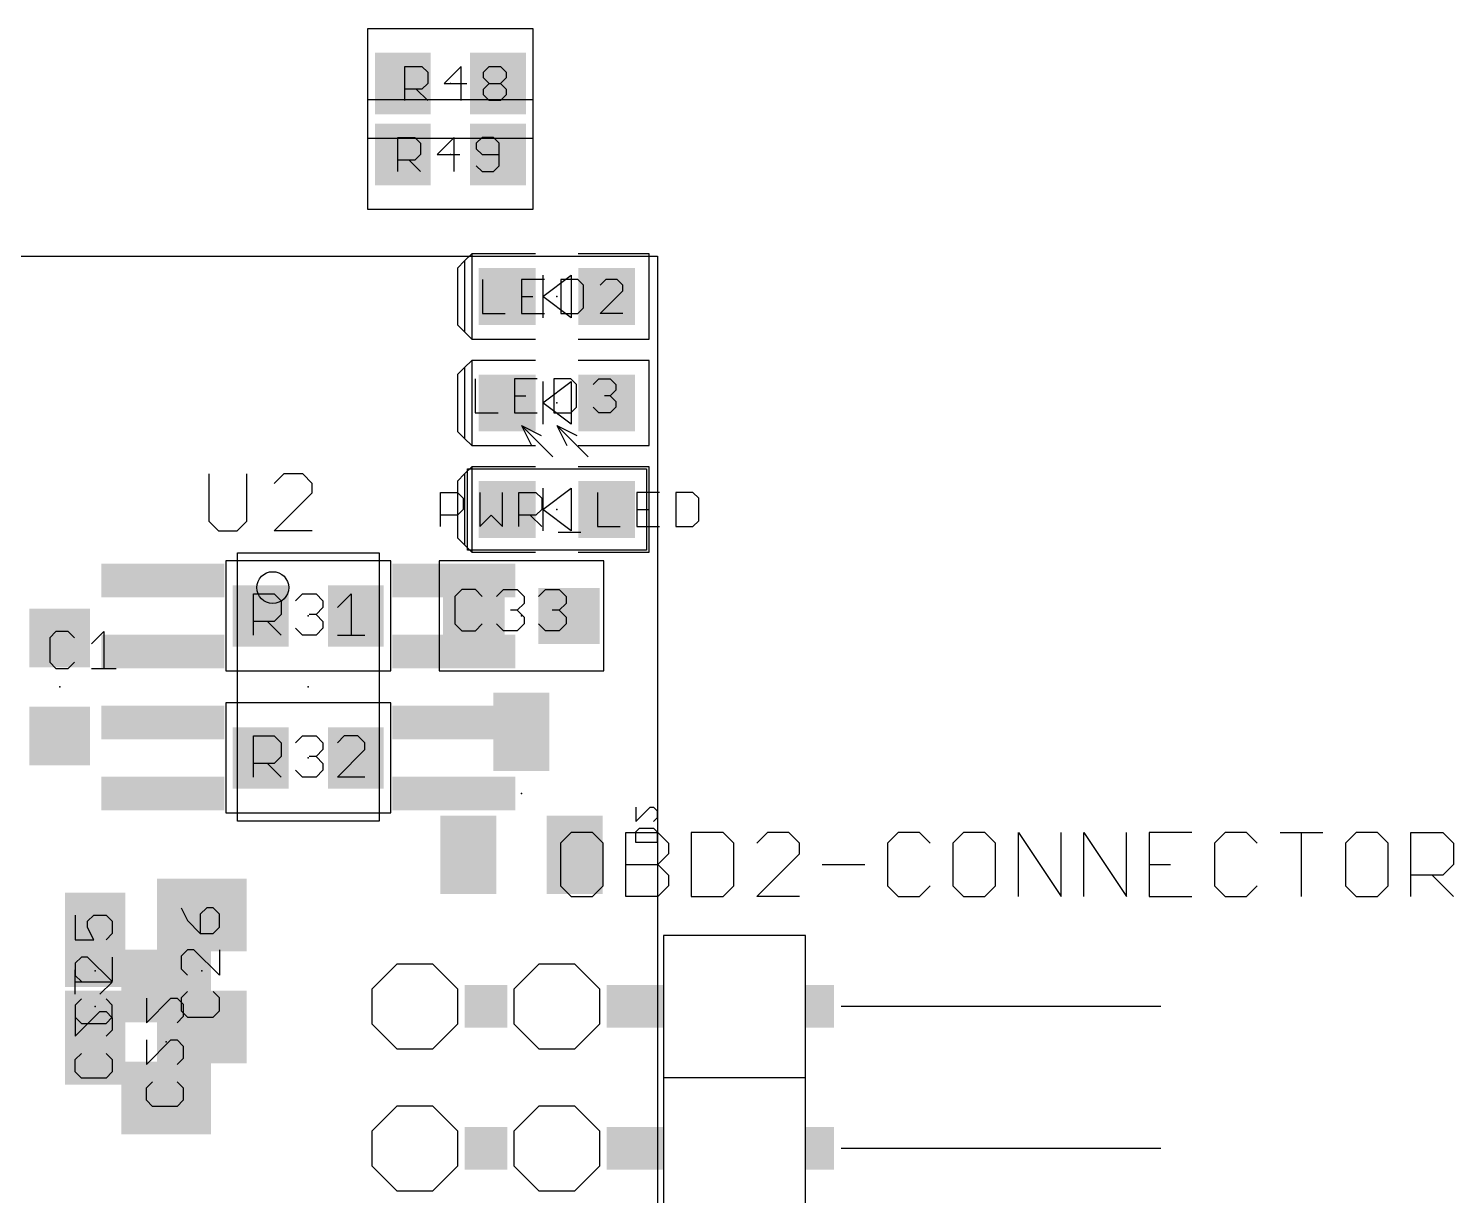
# Model space of a CAD drawing. Extents: x -7.7 to 78.5, y -0.3 to 53.5.
# Drawn here: x 52.15 to 77.62, y 21.38 to 42.26 of the extents above; entities that cross this region are included whole.
import ezdxf

# ---------------------------------------------------------------- set-up
doc = ezdxf.new("R2010")
doc.units = 0
for name, color, linetype in [('1', 22, 'CONTINUOUS'), ('16', 140, 'CONTINUOUS'), ('17', 82, 'CONTINUOUS'), ('20', 253, 'CONTINUOUS'), ('21', 253, 'CONTINUOUS'), ('23', 253, 'CONTINUOUS'), ('24', 53, 'CONTINUOUS'), ('25', 253, 'CONTINUOUS'), ('26', 53, 'CONTINUOUS'), ('39', 22, 'CONTINUOUS'), ('40', 140, 'CONTINUOUS')]:
    doc.layers.add(name, color=color, linetype=linetype)

# ---------------------------------------------------------------- blocks, each defined once
blk = doc.blocks.new('RECT')
blk.add_solid([(-0.5, -0.5), (0.5, -0.5), (-0.5, 0.5), (0.5, 0.5)])
blk = doc.blocks.new('OCTAGONP')
blk.add_lwpolyline([(-0.5, -0.2071), (-0.5, 0.2071), (-0.2071, 0.5), (0.2071, 0.5), (0.5, 0.2071), (0.5, -0.2071), (0.2071, -0.5), (-0.2071, -0.5)], close=True)

msp = doc.modelspace()

# ---------------------------------------------------------------- linework, layer by layer
at = {"layer": '20'}
for p, q in [((0, 38.184), (63.391, 38.184)), ((63.391, 38.184), (63.391, 0))]:
    msp.add_line(p, q, dxfattribs=at)
at = {"layer": '21'}
for p, q in [((60.071, 38.227), (59.944, 38.1)), ((61.214, 38.227), (60.071, 38.227)), ((60.071, 38.227), (60.071, 36.703)), ((63.246, 38.227), (61.976, 38.227)), ((63.246, 36.703), (63.246, 38.227)), ((59.944, 38.1), (59.817, 37.973)), ((59.817, 37.973), (59.817, 36.957)), ((59.944, 38.1), (59.944, 36.83)), ((61.341, 37.846), (61.341, 37.465)), ((61.341, 37.465), (61.849, 37.846)), ((61.849, 37.846), (61.849, 37.084)), ((61.341, 37.465), (61.341, 37.084)), ((61.849, 37.084), (61.341, 37.465)), ((59.817, 36.957), (59.944, 36.83)), ((59.944, 36.83), (60.071, 36.703)), ((60.071, 36.703), (61.214, 36.703)), ((61.976, 36.703), (63.246, 36.703)), ((59.944, 36.195), (59.817, 36.068)), ((60.071, 36.322), (59.944, 36.195)), ((59.944, 36.195), (59.944, 34.925)), ((61.214, 36.322), (60.071, 36.322)), ((60.071, 36.322), (60.071, 34.798)), ((63.246, 36.322), (61.976, 36.322)), ((63.246, 34.798), (63.246, 36.322)), ((59.817, 36.068), (59.817, 35.052)), ((61.341, 35.941), (61.341, 35.56)), ((61.341, 35.56), (61.849, 35.941)), ((61.849, 35.941), (61.849, 35.179)), ((61.341, 35.56), (61.341, 35.179)), ((61.849, 35.179), (61.341, 35.56)), ((59.817, 35.052), (59.944, 34.925)), ((59.944, 34.925), (60.071, 34.798)), ((60.96, 35.1536), (61.5188, 34.5948)), ((60.96, 35.1536), (61.1378, 34.798)), ((60.96, 35.1536), (61.3156, 34.9758)), ((61.595, 35.1536), (62.1538, 34.5948)), ((61.595, 35.1536), (61.7728, 34.798)), ((61.595, 35.1536), (61.9506, 34.9758)), ((60.071, 34.798), (61.214, 34.798)), ((61.976, 34.798), (63.246, 34.798)), ((60.071, 34.417), (59.944, 34.29)), ((61.214, 34.417), (60.071, 34.417)), ((60.071, 34.417), (60.071, 32.893)), ((63.246, 34.417), (61.976, 34.417)), ((63.246, 32.893), (63.246, 34.417)), ((59.944, 34.29), (59.817, 34.163)), ((59.817, 34.163), (59.817, 33.147)), ((59.944, 34.29), (59.944, 33.02)), ((61.341, 34.036), (61.341, 33.655)), ((61.341, 33.655), (61.849, 34.036)), ((61.849, 34.036), (61.849, 33.274)), ((61.341, 33.655), (61.341, 33.274)), ((61.849, 33.274), (61.341, 33.655)), ((59.817, 33.147), (59.944, 33.02)), ((55.885, 28.08), (55.885, 32.88)), ((55.885, 32.88), (58.415, 32.88)), ((58.415, 32.88), (58.415, 28.08)), ((59.944, 33.02), (60.071, 32.893)), ((60.071, 32.893), (61.214, 32.893)), ((61.976, 32.893), (63.246, 32.893)), ((58.415, 28.08), (55.885, 28.08)), ((63.5, 26.035), (63.5, 23.495)), ((66.04, 26.035), (63.5, 26.035)), ((66.04, 23.495), (66.04, 26.035)), ((72.39, 24.765), (66.675, 24.765)), ((63.5, 23.495), (66.04, 23.495)), ((63.5, 23.495), (63.5, 20.955)), ((66.04, 20.955), (66.04, 23.495)), ((72.39, 22.225), (66.675, 22.225))]:
    msp.add_line(p, q, dxfattribs=at)
msp.add_circle((56.515, 32.258), 0.2839, dxfattribs=at)
at = {"layer": '23'}
for p in [(59.69, 41.275), (59.69, 40.005), (61.595, 37.465), (61.595, 35.56), (61.595, 33.655), (52.705, 30.48), (57.15, 30.48), (53.34, 25.4), (55.245, 25.4)]:
    msp.add_point(p, dxfattribs=at)
at = {"layer": '24'}
for p in [(57.15, 31.75), (60.96, 31.75), (57.15, 29.21), (60.96, 28.575), (53.34, 24.765), (54.61, 24.13)]:
    msp.add_point(p, dxfattribs=at)
at = {"layer": '25'}
for p, q in [((58.8772, 40.9702), (58.8772, 41.5803)), ((58.8772, 41.5803), (59.1823, 41.5803)), ((59.1823, 41.5803), (59.2839, 41.4786)), ((59.8839, 41.5803), (59.5788, 41.2753)), ((59.8839, 40.9702), (59.8839, 41.5803)), ((60.2805, 41.4786), (60.3822, 41.5803)), ((60.3822, 41.5803), (60.5855, 41.5803)), ((60.5855, 41.5803), (60.6872, 41.4786)), ((59.2839, 41.2753), (59.1823, 41.1736)), ((59.2839, 41.4786), (59.2839, 41.2753)), ((59.5788, 41.2753), (59.9856, 41.2753)), ((60.2805, 41.3769), (60.2805, 41.4786)), ((60.3822, 41.2753), (60.2805, 41.3769)), ((60.2805, 41.1736), (60.3822, 41.2753)), ((60.3822, 41.2753), (60.5855, 41.2753)), ((60.6872, 41.3769), (60.5855, 41.2753)), ((60.5855, 41.2753), (60.6872, 41.1736)), ((60.6872, 41.4786), (60.6872, 41.3769)), ((59.1823, 41.1736), (58.8772, 41.1736)), ((59.0806, 41.1736), (59.2839, 40.9702)), ((60.2805, 41.0719), (60.2805, 41.1736)), ((60.3822, 40.9702), (60.2805, 41.0719)), ((60.6872, 41.0719), (60.5855, 40.9702)), ((60.6872, 41.1736), (60.6872, 41.0719)), ((60.5855, 40.9702), (60.3822, 40.9702)), ((58.7502, 39.7002), (58.7502, 40.3103)), ((58.7502, 40.3103), (59.0553, 40.3103)), ((59.0553, 40.3103), (59.1569, 40.2086)), ((59.7569, 40.3103), (59.4518, 40.0053)), ((59.7569, 39.7002), (59.7569, 40.3103)), ((60.2552, 40.3103), (60.1535, 40.2086)), ((60.4585, 40.3103), (60.2552, 40.3103)), ((60.5602, 40.2086), (60.4585, 40.3103)), ((59.1569, 40.0053), (59.0553, 39.9036)), ((59.1569, 40.2086), (59.1569, 40.0053)), ((59.4518, 40.0053), (59.8586, 40.0053)), ((60.1535, 40.2086), (60.1535, 40.1069)), ((60.1535, 40.1069), (60.2552, 40.0053)), ((60.2552, 40.0053), (60.5602, 40.0053)), ((60.5602, 39.8019), (60.5602, 40.2086)), ((59.0553, 39.9036), (58.7502, 39.9036)), ((58.9536, 39.9036), (59.1569, 39.7002)), ((60.1535, 39.8019), (60.2552, 39.7002)), ((60.4585, 39.7002), (60.5602, 39.8019)), ((60.2552, 39.7002), (60.4585, 39.7002)), ((60.2616, 37.7703), (60.2616, 37.1602)), ((61.37, 37.7703), (60.9633, 37.7703)), ((60.9633, 37.7703), (60.9633, 37.1602)), ((61.6649, 37.7703), (61.6649, 37.1602)), ((61.97, 37.7703), (61.6649, 37.7703)), ((62.0717, 37.6686), (61.97, 37.7703)), ((62.4682, 37.7703), (62.3666, 37.6686)), ((62.6716, 37.7703), (62.4682, 37.7703)), ((62.7733, 37.6686), (62.6716, 37.7703)), ((60.9633, 37.4653), (61.1667, 37.4653)), ((62.0717, 37.2619), (62.0717, 37.6686)), ((62.3666, 37.1602), (62.7733, 37.5669)), ((62.7733, 37.5669), (62.7733, 37.6686)), ((61.97, 37.1602), (62.0717, 37.2619)), ((60.2616, 37.1602), (60.6684, 37.1602)), ((60.9633, 37.1602), (61.37, 37.1602)), ((61.6649, 37.1602), (61.97, 37.1602)), ((62.7733, 37.1602), (62.3666, 37.1602)), ((60.1346, 35.9923), (60.1346, 35.3822)), ((61.243, 35.9923), (60.8363, 35.9923)), ((60.8363, 35.9923), (60.8363, 35.3822)), ((61.5379, 35.9923), (61.5379, 35.3822)), ((61.843, 35.9923), (61.5379, 35.9923)), ((61.9447, 35.8906), (61.843, 35.9923)), ((62.2396, 35.8906), (62.3412, 35.9923)), ((62.3412, 35.9923), (62.5446, 35.9923)), ((62.5446, 35.9923), (62.6463, 35.8906)), ((60.8363, 35.6873), (61.0397, 35.6873)), ((61.9447, 35.4839), (61.9447, 35.8906)), ((62.5446, 35.6873), (62.4429, 35.6873)), ((62.6463, 35.7889), (62.5446, 35.6873)), ((62.5446, 35.6873), (62.6463, 35.5856)), ((62.6463, 35.8906), (62.6463, 35.7889)), ((61.843, 35.3822), (61.9447, 35.4839)), ((62.3412, 35.3822), (62.2396, 35.4839)), ((62.6463, 35.4839), (62.5446, 35.3822)), ((62.6463, 35.5856), (62.6463, 35.4839)), ((60.1346, 35.3822), (60.5414, 35.3822)), ((60.8363, 35.3822), (61.243, 35.3822)), ((61.5379, 35.3822), (61.843, 35.3822)), ((62.5446, 35.3822), (62.3412, 35.3822)), ((55.372, 34.2909), (55.372, 33.4435)), ((56.0499, 33.4435), (56.0499, 34.2909)), ((56.7109, 34.2909), (56.5414, 34.1214)), ((57.0498, 34.2909), (56.7109, 34.2909)), ((57.2193, 34.1214), (57.0498, 34.2909)), ((56.5414, 33.274), (57.2193, 33.9519)), ((57.2193, 33.9519), (57.2193, 34.1214)), ((59.5122, 33.3502), (59.5122, 33.9603)), ((59.5122, 33.9603), (59.8173, 33.9603)), ((59.8173, 33.9603), (59.9189, 33.8586)), ((60.2138, 33.9603), (60.2138, 33.3502)), ((60.6206, 33.3502), (60.6206, 33.9603)), ((60.9155, 33.3502), (60.9155, 33.9603)), ((60.9155, 33.9603), (61.2205, 33.9603)), ((61.2205, 33.9603), (61.3222, 33.8586)), ((62.3188, 33.9603), (62.3188, 33.3502)), ((63.4271, 33.9603), (63.0204, 33.9603)), ((63.0204, 33.9603), (63.0204, 33.3502)), ((63.722, 33.9603), (63.722, 33.3502)), ((64.0271, 33.9603), (63.722, 33.9603)), ((64.1288, 33.8586), (64.0271, 33.9603)), ((59.9189, 33.6553), (59.8173, 33.5536)), ((59.9189, 33.8586), (59.9189, 33.6553)), ((61.3222, 33.6553), (61.2205, 33.5536)), ((61.3222, 33.8586), (61.3222, 33.6553)), ((63.0204, 33.6553), (63.2238, 33.6553)), ((64.1288, 33.4519), (64.1288, 33.8586)), ((55.372, 33.4435), (55.5415, 33.274)), ((55.8804, 33.274), (56.0499, 33.4435)), ((59.8173, 33.5536), (59.5122, 33.5536)), ((60.2138, 33.3502), (60.4172, 33.5536)), ((60.4172, 33.5536), (60.6206, 33.3502)), ((61.2205, 33.5536), (60.9155, 33.5536)), ((61.1188, 33.5536), (61.3222, 33.3502)), ((64.0271, 33.3502), (64.1288, 33.4519)), ((55.5415, 33.274), (55.8804, 33.274)), ((57.2193, 33.274), (56.5414, 33.274)), ((61.6171, 33.2485), (62.0239, 33.2485)), ((62.3188, 33.3502), (62.7255, 33.3502)), ((63.0204, 33.3502), (63.4271, 33.3502)), ((63.722, 33.3502), (64.0271, 33.3502)), ((56.1721, 31.4071), (56.1721, 32.1443)), ((56.1721, 32.1443), (56.5407, 32.1443)), ((56.5407, 32.1443), (56.6636, 32.0215)), ((56.9205, 32.0215), (57.0434, 32.1443)), ((57.0434, 32.1443), (57.2891, 32.1443)), ((57.2891, 32.1443), (57.412, 32.0215)), ((57.6689, 31.8986), (57.9147, 32.1443)), ((57.9147, 32.1443), (57.9147, 31.4071)), ((59.8917, 32.2205), (59.7689, 32.0977)), ((60.1375, 32.2205), (59.8917, 32.2205)), ((60.2603, 32.0977), (60.1375, 32.2205)), ((60.5173, 32.0977), (60.6401, 32.2205)), ((60.6401, 32.2205), (60.8859, 32.2205)), ((60.8859, 32.2205), (61.0088, 32.0977)), ((61.2657, 32.0977), (61.3886, 32.2205)), ((61.3886, 32.2205), (61.6343, 32.2205)), ((61.6343, 32.2205), (61.7572, 32.0977)), ((56.6636, 32.0215), (56.6636, 31.7757)), ((57.412, 31.8986), (57.2891, 31.7757)), ((57.412, 32.0215), (57.412, 31.8986)), ((59.7689, 32.0977), (59.7689, 31.6062)), ((60.8859, 31.8519), (60.763, 31.8519)), ((61.0088, 31.9748), (60.8859, 31.8519)), ((60.8859, 31.8519), (61.0088, 31.729)), ((61.0088, 32.0977), (61.0088, 31.9748)), ((61.6343, 31.8519), (61.5114, 31.8519)), ((61.7572, 31.9748), (61.6343, 31.8519)), ((61.6343, 31.8519), (61.7572, 31.729)), ((61.7572, 32.0977), (61.7572, 31.9748)), ((56.5407, 31.6528), (56.1721, 31.6528)), ((56.4178, 31.6528), (56.6636, 31.4071)), ((56.6636, 31.7757), (56.5407, 31.6528)), ((57.2891, 31.7757), (57.1663, 31.7757)), ((57.2891, 31.7757), (57.412, 31.6528)), ((57.412, 31.6528), (57.412, 31.53)), ((59.7689, 31.6062), (59.8917, 31.4833)), ((60.1375, 31.4833), (60.2603, 31.6062)), ((60.6401, 31.4833), (60.5173, 31.6062)), ((61.0088, 31.6062), (60.8859, 31.4833)), ((61.0088, 31.729), (61.0088, 31.6062)), ((61.3886, 31.4833), (61.2657, 31.6062)), ((61.7572, 31.6062), (61.6343, 31.4833)), ((61.7572, 31.729), (61.7572, 31.6062)), ((52.6374, 31.4712), (52.5272, 31.361)), ((52.5272, 31.361), (52.5272, 30.9204)), ((52.8577, 31.4712), (52.6374, 31.4712)), ((52.9678, 31.361), (52.8577, 31.4712)), ((53.2756, 31.2508), (53.4959, 31.4712)), ((53.4959, 31.4712), (53.4959, 30.8102)), ((57.0434, 31.4071), (56.9205, 31.53)), ((57.2891, 31.4071), (57.0434, 31.4071)), ((57.412, 31.53), (57.2891, 31.4071)), ((57.6689, 31.4071), (58.1604, 31.4071)), ((59.8917, 31.4833), (60.1375, 31.4833)), ((60.8859, 31.4833), (60.6401, 31.4833)), ((61.6343, 31.4833), (61.3886, 31.4833)), ((52.5272, 30.9204), (52.6374, 30.8102)), ((52.8577, 30.8102), (52.9678, 30.9204)), ((52.6374, 30.8102), (52.8577, 30.8102)), ((53.2756, 30.8102), (53.7163, 30.8102)), ((56.1721, 28.8671), (56.1721, 29.6043)), ((56.1721, 29.6043), (56.5407, 29.6043)), ((56.5407, 29.6043), (56.6636, 29.4815)), ((56.9205, 29.4815), (57.0434, 29.6043)), ((57.0434, 29.6043), (57.2891, 29.6043)), ((57.2891, 29.6043), (57.412, 29.4815)), ((57.7918, 29.6043), (57.6689, 29.4815)), ((58.0375, 29.6043), (57.7918, 29.6043)), ((58.1604, 29.4815), (58.0375, 29.6043)), ((56.6636, 29.4815), (56.6636, 29.2357)), ((57.412, 29.3586), (57.2891, 29.2357)), ((57.412, 29.4815), (57.412, 29.3586)), ((57.6689, 28.8671), (58.1604, 29.3586)), ((58.1604, 29.3586), (58.1604, 29.4815)), ((56.5407, 29.1128), (56.1721, 29.1128)), ((56.4178, 29.1128), (56.6636, 28.8671)), ((56.6636, 29.2357), (56.5407, 29.1128)), ((57.2891, 29.2357), (57.1663, 29.2357)), ((57.2891, 29.2357), (57.412, 29.1128)), ((57.412, 29.1128), (57.412, 28.99)), ((57.0434, 28.8671), (56.9205, 28.99)), ((57.2891, 28.8671), (57.0434, 28.8671)), ((57.412, 28.99), (57.2891, 28.8671)), ((58.1604, 28.8671), (57.6689, 28.8671)), ((61.8492, 27.8775), (61.6585, 27.6868)), ((62.2305, 27.8775), (61.8492, 27.8775)), ((62.4212, 27.6868), (62.2305, 27.8775)), ((62.8279, 26.7335), (62.8279, 27.8775)), ((62.8279, 27.8775), (63.3999, 27.8775)), ((63.3999, 27.8775), (63.5905, 27.6868)), ((63.9973, 27.8775), (63.9973, 26.7335)), ((64.5693, 27.8775), (63.9973, 27.8775)), ((64.7599, 27.6868), (64.5693, 27.8775)), ((65.3574, 27.8775), (65.1667, 27.6868)), ((65.7387, 27.8775), (65.3574, 27.8775)), ((65.9293, 27.6868), (65.7387, 27.8775)), ((67.6961, 27.8775), (67.5055, 27.6868)), ((68.0775, 27.8775), (67.6961, 27.8775)), ((68.2681, 27.6868), (68.0775, 27.8775)), ((68.8655, 27.8775), (68.6749, 27.6868)), ((69.2469, 27.8775), (68.8655, 27.8775)), ((69.4375, 27.6868), (69.2469, 27.8775)), ((69.8443, 26.7335), (69.8443, 27.8775)), ((69.8443, 27.8775), (70.6069, 26.7335)), ((70.6069, 26.7335), (70.6069, 27.8775)), ((71.0137, 26.7335), (71.0137, 27.8775)), ((71.0137, 27.8775), (71.7763, 26.7335)), ((71.7763, 26.7335), (71.7763, 27.8775)), ((72.9457, 27.8775), (72.1831, 27.8775)), ((72.1831, 27.8775), (72.1831, 26.7335)), ((73.5431, 27.8775), (73.3525, 27.6868)), ((73.9245, 27.8775), (73.5431, 27.8775)), ((74.1151, 27.6868), (73.9245, 27.8775)), ((74.5219, 27.8775), (75.2845, 27.8775)), ((74.9032, 26.7335), (74.9032, 27.8775)), ((75.8819, 27.8775), (75.6913, 27.6868)), ((76.2632, 27.8775), (75.8819, 27.8775)), ((76.4539, 27.6868), (76.2632, 27.8775)), ((76.8607, 26.7335), (76.8607, 27.8775)), ((76.8607, 27.8775), (77.4326, 27.8775)), ((77.4326, 27.8775), (77.6233, 27.6868)), ((61.6585, 27.6868), (61.6585, 26.9242)), ((62.4212, 26.9242), (62.4212, 27.6868)), ((63.5905, 27.6868), (63.5905, 27.4962)), ((64.7599, 26.9242), (64.7599, 27.6868)), ((65.9293, 27.4962), (65.9293, 27.6868)), ((67.5055, 27.6868), (67.5055, 26.9242)), ((68.6749, 27.6868), (68.6749, 26.9242)), ((69.4375, 26.9242), (69.4375, 27.6868)), ((73.3525, 27.6868), (73.3525, 26.9242)), ((75.6913, 27.6868), (75.6913, 26.9242)), ((76.4539, 26.9242), (76.4539, 27.6868)), ((77.6233, 27.6868), (77.6233, 27.3055)), ((62.8279, 27.3055), (63.3999, 27.3055)), ((63.5905, 27.4962), (63.3999, 27.3055)), ((63.3999, 27.3055), (63.5905, 27.1148)), ((65.1667, 26.7335), (65.9293, 27.4962)), ((66.3361, 27.3055), (67.0987, 27.3055)), ((72.1831, 27.3055), (72.5644, 27.3055)), ((77.6233, 27.3055), (77.4326, 27.1148)), ((63.5905, 27.1148), (63.5905, 26.9242)), ((77.4326, 27.1148), (76.8607, 27.1148)), ((77.242, 27.1148), (77.6233, 26.7335)), ((61.6585, 26.9242), (61.8492, 26.7335)), ((62.2305, 26.7335), (62.4212, 26.9242)), ((63.5905, 26.9242), (63.3999, 26.7335)), ((64.5693, 26.7335), (64.7599, 26.9242)), ((67.5055, 26.9242), (67.6961, 26.7335)), ((68.0775, 26.7335), (68.2681, 26.9242)), ((68.6749, 26.9242), (68.8655, 26.7335)), ((69.2469, 26.7335), (69.4375, 26.9242)), ((73.3525, 26.9242), (73.5431, 26.7335)), ((73.9245, 26.7335), (74.1151, 26.9242)), ((75.6913, 26.9242), (75.8819, 26.7335)), ((76.2632, 26.7335), (76.4539, 26.9242)), ((54.8761, 26.5289), (54.9905, 26.3001)), ((55.3337, 26.5289), (55.2193, 26.4145)), ((55.4481, 26.5289), (55.3337, 26.5289)), ((55.5625, 26.4145), (55.4481, 26.5289)), ((61.8492, 26.7335), (62.2305, 26.7335)), ((63.3999, 26.7335), (62.8279, 26.7335)), ((63.9973, 26.7335), (64.5693, 26.7335)), ((65.9293, 26.7335), (65.1667, 26.7335)), ((67.6961, 26.7335), (68.0775, 26.7335)), ((68.8655, 26.7335), (69.2469, 26.7335)), ((72.1831, 26.7335), (72.9457, 26.7335)), ((73.5431, 26.7335), (73.9245, 26.7335)), ((75.8819, 26.7335), (76.2632, 26.7335)), ((52.9838, 26.3977), (52.9838, 25.957)), ((53.2042, 26.2875), (53.3143, 26.3977)), ((53.2042, 26.1774), (53.2042, 26.2875)), ((53.3143, 26.3977), (53.5346, 26.3977)), ((53.5346, 26.3977), (53.6448, 26.2875)), ((53.6448, 26.2875), (53.6448, 26.0672)), ((54.9905, 26.3001), (55.2193, 26.0713)), ((55.2193, 26.4145), (55.2193, 26.0713)), ((55.5625, 26.1857), (55.5625, 26.4145)), ((53.3143, 25.957), (53.2042, 26.1774)), ((53.6448, 26.0672), (53.5346, 25.957)), ((55.2193, 26.0713), (55.4481, 26.0713)), ((55.4481, 26.0713), (55.5625, 26.1857)), ((52.9838, 25.957), (53.3143, 25.957)), ((54.9905, 25.7805), (54.8761, 25.6661)), ((55.1049, 25.7805), (54.9905, 25.7805)), ((55.5625, 25.3229), (55.1049, 25.7805)), ((55.5625, 25.7805), (55.5625, 25.3229)), ((53.094, 25.6493), (52.9838, 25.5391)), ((52.9838, 25.5391), (52.9838, 25.3188)), ((53.2042, 25.6493), (53.094, 25.6493)), ((53.6448, 25.2086), (53.2042, 25.6493)), ((53.6448, 25.6493), (53.6448, 25.2086)), ((54.8761, 25.6661), (54.8761, 25.4373)), ((52.9838, 25.3188), (53.094, 25.2086)), ((54.8761, 25.4373), (54.9905, 25.3229)), ((54.9905, 25.0321), (54.8761, 24.9177)), ((55.5625, 24.9177), (55.4481, 25.0321)), ((53.094, 24.9008), (52.9838, 24.7907)), ((52.9838, 24.7907), (52.9838, 24.5704)), ((53.6448, 24.7907), (53.5346, 24.9008)), ((53.6448, 24.5704), (53.6448, 24.7907)), ((54.8761, 24.9177), (54.8761, 24.6889)), ((55.5625, 24.6889), (55.5625, 24.9177)), ((52.9838, 24.5704), (53.094, 24.4602)), ((53.094, 24.4602), (53.5346, 24.4602)), ((53.5346, 24.4602), (53.6448, 24.5704)), ((54.8761, 24.6889), (54.9905, 24.5745)), ((54.9905, 24.5745), (55.4481, 24.5745)), ((55.4481, 24.5745), (55.5625, 24.6889))]:
    msp.add_line(p, q, dxfattribs=at)
at = {"layer": '26'}
for p, q in [((63.0047, 28.3271), (63.0047, 28.0729)), ((63.0047, 28.0729), (63.2589, 28.3271)), ((63.2589, 28.3271), (63.3225, 28.3271)), ((63.3225, 28.3271), (63.386, 28.2636)), ((63.386, 28.1365), (63.3225, 28.0729)), ((63.386, 28.2636), (63.386, 28.1365)), ((63.0047, 27.8894), (63.0683, 27.9529)), ((63.0047, 27.6987), (63.0047, 27.8894)), ((63.0683, 27.9529), (63.3225, 27.9529)), ((63.3225, 27.9529), (63.386, 27.8894)), ((63.386, 27.8894), (63.386, 27.6987)), ((63.386, 27.6987), (63.0047, 27.6987)), ((52.9844, 24.9818), (52.9844, 25.4224)), ((53.6454, 25.2021), (52.9844, 25.2021)), ((53.425, 24.9818), (53.6454, 25.2021)), ((54.2544, 24.9144), (54.2544, 24.4738)), ((54.2544, 24.4738), (54.695, 24.9144)), ((54.695, 24.9144), (54.8052, 24.9144)), ((54.8052, 24.9144), (54.9154, 24.8043)), ((54.9154, 24.8043), (54.9154, 24.5839)), ((52.9844, 24.674), (52.9844, 24.2334)), ((52.9844, 24.2334), (53.425, 24.674)), ((53.425, 24.674), (53.5352, 24.674)), ((53.5352, 24.674), (53.6454, 24.5639)), ((53.6454, 24.5639), (53.6454, 24.3435)), ((54.9154, 24.5839), (54.8052, 24.4738)), ((53.6454, 24.3435), (53.5352, 24.2334)), ((54.2544, 24.166), (54.2544, 23.7254)), ((54.2544, 23.7254), (54.695, 24.166)), ((54.695, 24.166), (54.8052, 24.166)), ((54.8052, 24.166), (54.9154, 24.0558)), ((54.9154, 24.0558), (54.9154, 23.8355)), ((52.9844, 23.8154), (53.0946, 23.9256)), ((52.9844, 23.5951), (52.9844, 23.8154)), ((53.5352, 23.9256), (53.6454, 23.8154)), ((53.6454, 23.8154), (53.6454, 23.5951)), ((54.9154, 23.8355), (54.8052, 23.7254)), ((53.0946, 23.485), (52.9844, 23.5951)), ((53.5352, 23.485), (53.0946, 23.485)), ((53.6454, 23.5951), (53.5352, 23.485)), ((54.2544, 23.3074), (54.3646, 23.4176)), ((54.2544, 23.0871), (54.2544, 23.3074)), ((54.8052, 23.4176), (54.9154, 23.3074)), ((54.9154, 23.3074), (54.9154, 23.0871)), ((54.3646, 22.977), (54.2544, 23.0871)), ((54.8052, 22.977), (54.3646, 22.977)), ((54.9154, 23.0871), (54.8052, 22.977))]:
    msp.add_line(p, q, dxfattribs=at)
at = {"layer": '39'}
for p, q in [((58.217, 42.258), (61.163, 42.258)), ((58.217, 40.292), (58.217, 42.258)), ((61.163, 42.258), (61.163, 40.292)), ((58.217, 40.988), (61.163, 40.988)), ((58.217, 39.022), (58.217, 40.988)), ((61.163, 40.988), (61.163, 39.022)), ((61.163, 40.292), (58.217, 40.292)), ((61.163, 39.022), (58.217, 39.022)), ((59.995, 34.384), (63.195, 34.384)), ((59.995, 32.926), (59.995, 34.384)), ((63.195, 34.384), (63.195, 32.926)), ((63.195, 32.926), (59.995, 32.926))]:
    msp.add_line(p, q, dxfattribs=at)
at = {"layer": '40'}
for p, q in [((58.623, 32.733), (55.677, 32.733)), ((55.677, 32.733), (55.677, 30.767)), ((58.623, 30.767), (58.623, 32.733)), ((62.433, 32.733), (59.487, 32.733)), ((59.487, 32.733), (59.487, 30.767)), ((62.433, 30.767), (62.433, 32.733)), ((55.677, 30.767), (58.623, 30.767)), ((59.487, 30.767), (62.433, 30.767)), ((58.623, 30.193), (55.677, 30.193)), ((55.677, 30.193), (55.677, 28.227)), ((58.623, 28.227), (58.623, 30.193)), ((55.677, 28.227), (58.623, 28.227))]:
    msp.add_line(p, q, dxfattribs=at)

# ---------------------------------------------------------------- block references
at = {"layer": '1', "yscale": 1.1}
for p in [(58.84, 41.275), (60.54, 41.275), (58.84, 40.005), (60.54, 40.005)]:
    msp.add_blockref('RECT', p, dxfattribs=at)
at = {"layer": '1', "xscale": 1.016, "yscale": 1.016}
for p in [(60.706, 37.465), (62.484, 37.465), (60.706, 35.56), (62.484, 35.56), (60.706, 33.655), (62.484, 33.655)]:
    msp.add_blockref('RECT', p, dxfattribs=at)
at = {"layer": '1'}
for p, xscale, yscale, rotation in [((54.55, 32.385), 0.6, 2.2, 270), ((59.75, 32.385), 0.6, 2.2, 270), ((52.705, 31.355), 1.05, 1.08, 90), ((54.55, 31.115), 0.6, 2.2, 270), ((59.75, 31.115), 0.6, 2.2, 270), ((52.705, 29.605), 1.05, 1.08, 90), ((54.55, 29.845), 0.6, 2.2, 270), ((59.75, 29.845), 0.6, 2.2, 270), ((54.55, 28.575), 0.6, 2.2, 270), ((59.75, 28.575), 0.6, 2.2, 270), ((55.245, 26.4), 1.3, 1.6, 90), ((53.34, 26.275), 1.05, 1.08, 90), ((53.34, 24.525), 1.05, 1.08, 90), ((55.245, 24.4), 1.3, 1.6, 90)]:
    msp.add_blockref('RECT', p, dxfattribs=dict(at, xscale=xscale, yscale=yscale, rotation=rotation))
at = {"layer": '16', "rotation": 180}
for p, yscale in [((56.3, 31.75), 1.1), ((58, 31.75), 1.1), ((60.96, 29.675), 1.4), ((56.3, 29.21), 1.1), ((58, 29.21), 1.1), ((60.01, 27.475), 1.4), ((61.91, 27.475), 1.4)]:
    msp.add_blockref('RECT', p, dxfattribs=dict(at, yscale=yscale))
at = {"layer": '16', "xscale": 1.1}
for p in [(60.11, 31.75), (61.81, 31.75)]:
    msp.add_blockref('RECT', p, dxfattribs=at)
at = {"layer": '16', "rotation": 270}
for p, xscale, yscale in [((53.34, 25.64), 1.05, 1.08), ((54.61, 25.13), 1.3, 1.6), ((53.34, 23.89), 1.05, 1.08), ((54.61, 23.13), 1.3, 1.6)]:
    msp.add_blockref('RECT', p, dxfattribs=dict(at, xscale=xscale, yscale=yscale))
at = {"layer": '17', "xscale": 1.524, "yscale": 1.524, "rotation": 270}
for p in [(59.055, 24.765), (59.055, 24.765), (61.595, 24.765), (61.595, 24.765), (59.055, 22.225), (59.055, 22.225), (61.595, 22.225), (61.595, 22.225)]:
    msp.add_blockref('OCTAGONP', p, dxfattribs=at)
at = {"layer": '21', "xscale": 0.762, "rotation": 270}
for p, yscale in [((60.325, 24.765), 0.762), ((62.992, 24.765), 1.016), ((66.294, 24.765), 0.508), ((60.325, 22.225), 0.762), ((62.992, 22.225), 1.016), ((66.294, 22.225), 0.508)]:
    msp.add_blockref('RECT', p, dxfattribs=dict(at, yscale=yscale))

doc.saveas('drawing.dxf')
